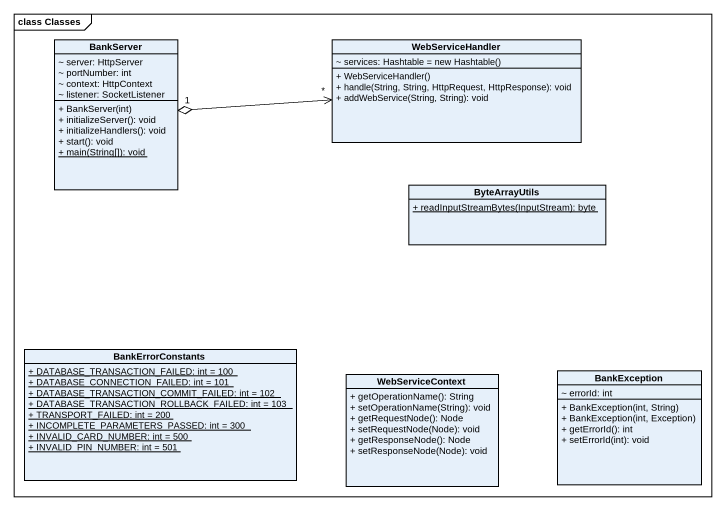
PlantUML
@startuml
mainframe class Classes
hide circle
hide empty members
skinparam classAttributeIconSize 0
class BankServer {
  ~ server: HttpServer
  ~ portNumber: int
  ~ context: HttpContext
  ~ listener: SocketListener
  + BankServer(int)
  + initializeServer(): void
  + initializeHandlers(): void
  + start(): void
  {static} + main(String[]): void
}
class WebServiceHandler {
  {field} ~ services: Hashtable = new Hashtable()
  + WebServiceHandler()
  + handle(String, String, HttpRequest, HttpResponse): void
  + addWebService(String, String): void
}
class ByteArrayUtils {
  {static} + readInputStreamBytes(InputStream): byte
}
class BankErrorConstants {
  {static} + DATABASE_TRANSACTION_FAILED: int = 100
  {static} + DATABASE_CONNECTION_FAILED: int = 101
  {static} + DATABASE_TRANSACTION_COMMIT_FAILED: int = 102
  {static} + DATABASE_TRANSACTION_ROLLBACK_FAILED: int = 103
  {static} + TRANSPORT_FAILED: int = 200
  {static} + INCOMPLETE_PARAMETERS_PASSED: int = 300
  {static} + INVALID_CARD_NUMBER: int = 500
  {static} + INVALID_PIN_NUMBER: int = 501
}
class WebServiceContext {
  + getOperationName(): String
  + setOperationName(String): void
  + getRequestNode(): Node
  + setRequestNode(Node): void
  + getResponseNode(): Node
  + setResponseNode(Node): void
}
class BankException {
  ~ errorId: int
  + BankException(int, String)
  + BankException(int, Exception)
  + getErrorId(): int
  + setErrorId(int): void
}
BankServer "1" o-right-> "*" WebServiceHandler
@enduml
